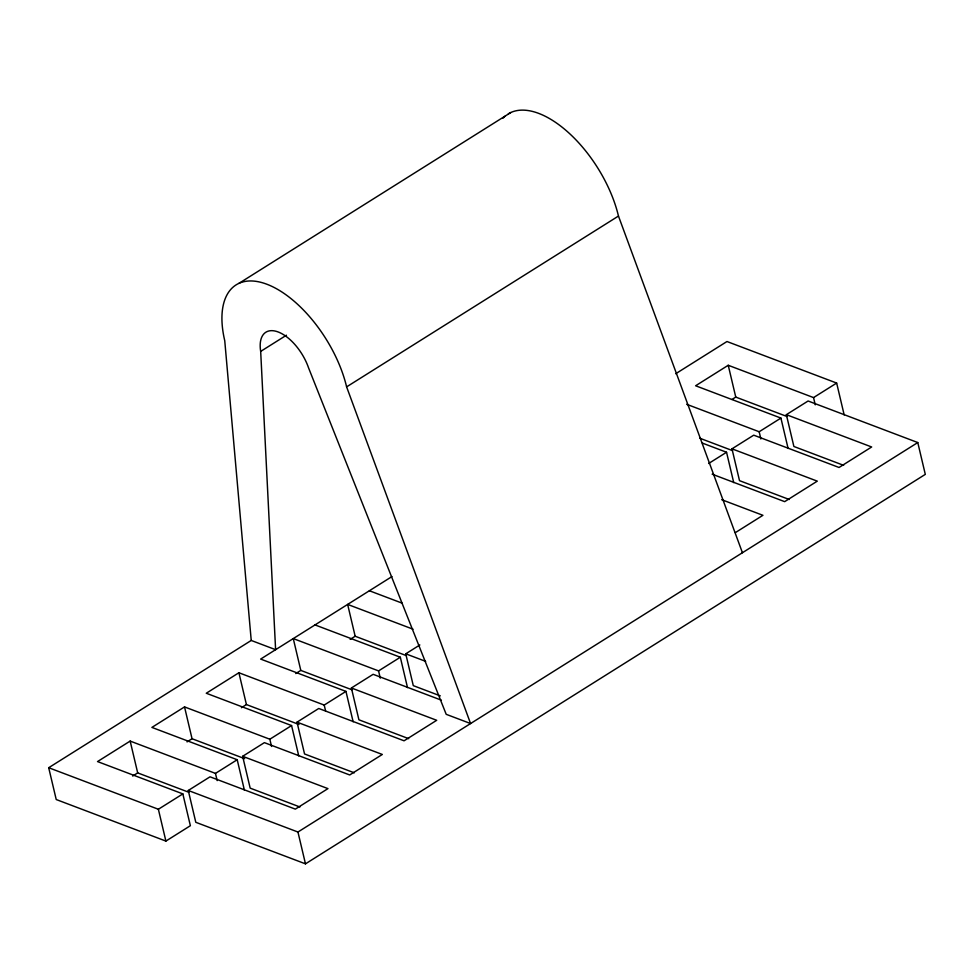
<?xml version="1.0" encoding="UTF-8"?>
<svg xmlns="http://www.w3.org/2000/svg" width="974" height="974" viewBox="0 0 974 974"><rect width="100%" height="100%" fill="white"/><g stroke="black" fill="none" stroke-linecap="round" stroke-linejoin="round"><path stroke-width="1.46" d="M238.934 283.361L510.79 112.534M244.389 790.097L237.206 759.732L215.461 773.393L130.163 741.08L97.534 761.571L182.844 793.895L190.368 825.709L165.897 841.086L56.224 799.532L48.7 767.719L251.231 640.454L275.605 649.682L260.679 351.407L286.441 335.214M260.679 351.407A37.28 18.944 57.9 0 1 277.432 331.708A37.28 18.944 57.9 0 1 308.539 367.807L446.202 714.319L470.576 723.548L346.61 386.873L618.466 216.058A93.2 47.349 57.9 0 0 569.912 133.913A93.2 47.349 57.9 0 0 508.355 113.812M675.676 373.748L726.969 341.521L836.654 383.062L844.166 414.887M298.762 755.934L291.579 725.557L269.835 739.229L184.536 706.917L151.907 727.408L237.206 759.732M353.136 721.771L345.953 691.394L324.208 705.066L238.898 672.754L206.281 693.245L291.579 725.557M391.974 576.559L260.655 659.081L345.953 691.394M836.654 383.062L813.546 397.587L728.235 365.274L695.619 385.765L780.917 418.077L788.1 448.454M132.659 776.047L137.687 772.893L188.859 792.288M187.032 741.884L192.048 738.73L244.657 758.661M241.406 707.721L246.422 704.567L299.03 724.498M295.779 673.558L300.796 670.404L351.979 689.799M350.153 639.394L355.169 636.241L406.353 655.624M731.998 399.45L735.76 397.088L786.943 416.482M48.7 767.719L158.372 809.26L182.844 793.895M843.642 465.341L793.883 446.482L786.359 414.668L808.103 400.996L917.776 442.549L925.3 474.375L305.471 863.841L195.798 822.299L188.274 790.474L210.031 776.814L295.329 809.126L327.946 788.623L242.648 756.311L250.172 788.136L299.931 806.983M242.648 756.311L264.392 742.638L349.703 774.963L382.319 754.46L297.021 722.148L304.545 753.961L354.305 772.82M297.021 722.148L318.766 708.475L404.064 740.8L436.693 720.297L351.395 687.985L358.907 719.798L408.666 738.657M351.395 687.985L373.139 674.312L441.38 700.172M300.796 670.404L293.271 638.579L378.569 670.903L400.326 657.231L407.509 687.607M440.297 695.874L413.28 685.635L405.756 653.822L419.831 644.971M708.634 463.502L726.543 452.253L733.726 482.617M789.269 499.504L739.51 480.657L731.985 448.831L753.73 435.171L839.04 467.483L871.657 446.981L786.359 414.668M686.67 404.283L759.172 431.75L780.917 418.077M735.309 532.656L762.922 515.307L721.685 499.686M188.274 790.474L297.947 832.027L917.776 442.549M731.985 448.831L817.283 481.144L784.667 501.647L712.152 474.18M699.868 438.251L732.57 450.645M702.376 443.097L726.543 452.253M369.389 590.755L402.092 603.137M413.037 629.192L347.645 604.416L355.169 636.241M405.756 653.822L425.662 661.358M315.016 624.918L400.326 657.231M618.466 216.058L742.431 552.733M813.546 397.587L815.25 404.819M759.172 431.75L760.877 438.982M728.235 365.274L735.76 397.088M378.569 670.903L380.286 678.135M324.208 705.066L325.572 710.85M297.947 832.027L305.471 863.841M269.835 739.229L271.539 746.461M238.898 672.754L246.422 704.567M215.461 773.393L217.178 780.624M184.536 706.917L192.048 738.73M158.372 809.26L165.897 841.086M130.163 741.08L137.687 772.893M251.231 640.454L224.75 340.717A93.2 47.349 57.9 0 1 266.876 284.238A93.2 47.349 57.9 0 1 346.61 386.873M502.974 118.207A93.2 47.349 57.9 0 1 504.995 116.259"/></g></svg>
